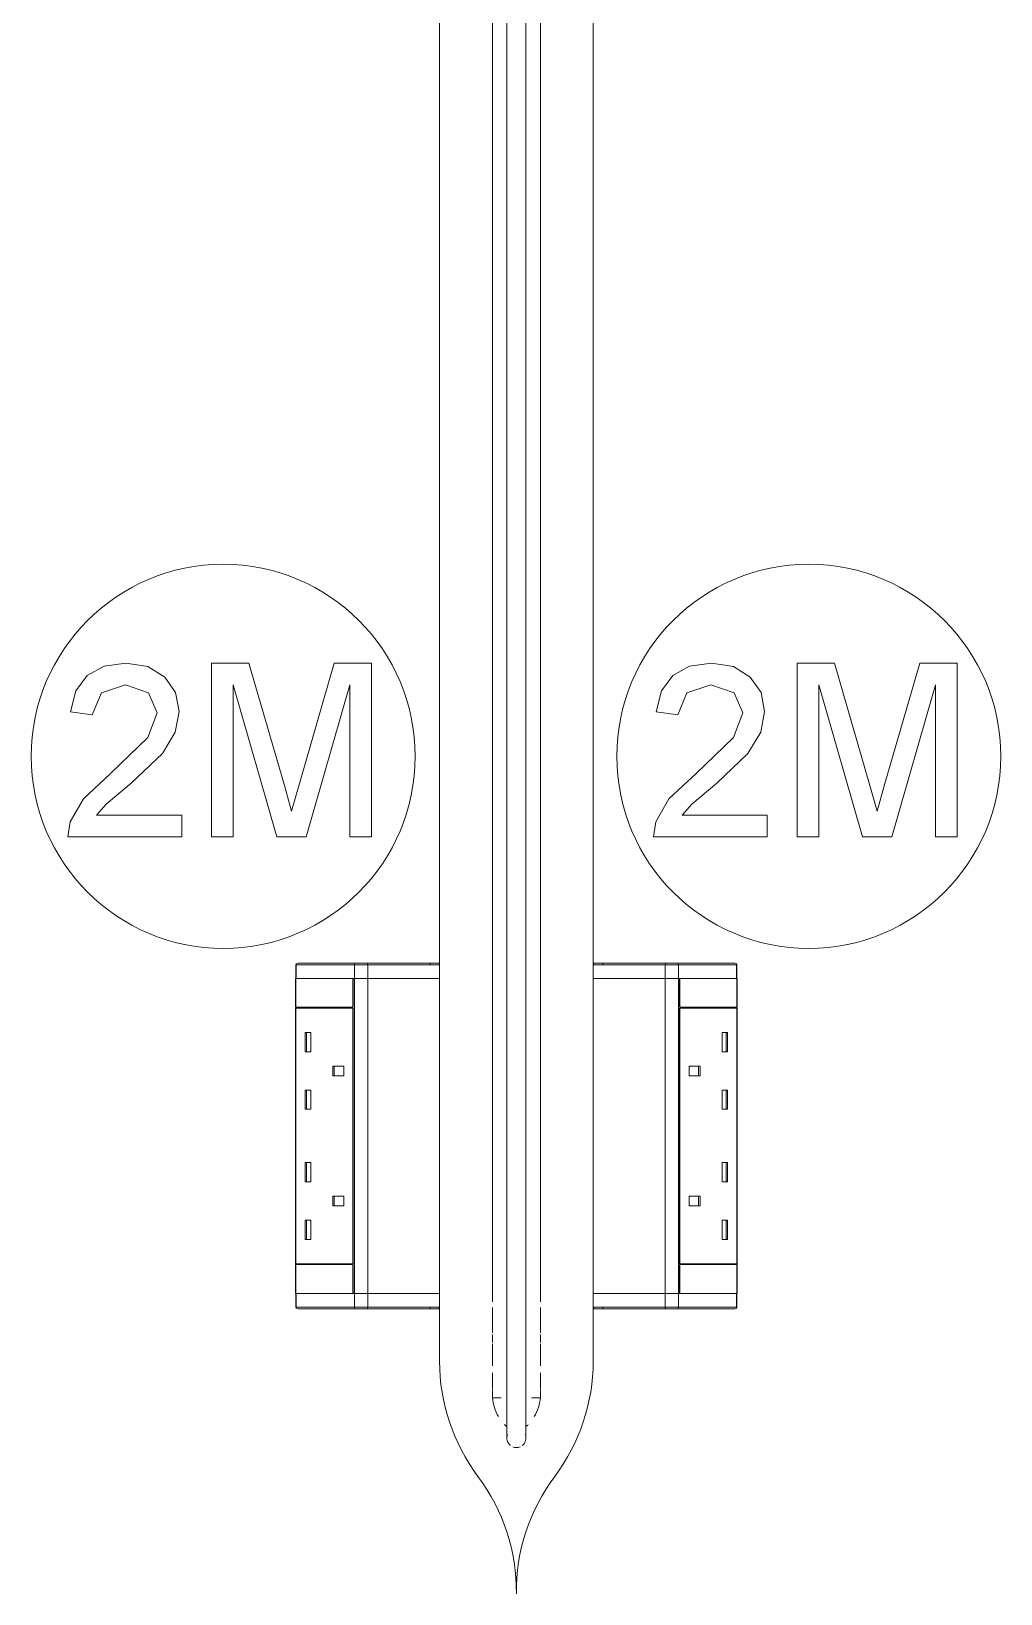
# Model space of a CAD drawing. Header units: millimetres. Extents: x 90978 to 295199, y -4084 to 97293.
# Drawn here: x 202194 to 202699, y 32287 to 33100 of the extents above; entities that cross this region are included whole.
import ezdxf

# ---------------------------------------------------------------- set-up
doc = ezdxf.new("R2010")
doc.units = ezdxf.units.MM
doc.header["$MEASUREMENT"] = 0
doc.layers.add('I-FURN', color=8, linetype='CONTINUOUS', lineweight=9)

msp = doc.modelspace()

# ---------------------------------------------------------------- linework, layer by layer
at = {"layer": 'I-FURN'}
for p, q in [((202406.96, 32614.03), (202406.96, 33517.73)), ((202406.96, 33517.73), (202406.96, 32614.03)), ((202486.96, 33517.73), (202486.96, 32614.03)), ((202486.96, 32614.03), (202486.96, 33517.73)), ((202434.44, 32438.64), (202434.44, 33476.82)), ((202441.96, 33476.82), (202441.96, 32438.64)), ((202451.96, 32438.64), (202451.96, 33476.82)), ((202459.49, 33476.82), (202459.49, 32438.64)), ((202243.56, 32771.18), (202232.2, 32769.56)), ((202255.01, 32769.37), (202243.56, 32771.18)), ((202307.64, 32771.18), (202288.19, 32771.18)), ((202288.19, 32771.18), (202288.19, 32680.77)), ((202326.14, 32707.46), (202307.64, 32771.18)), ((202352.09, 32771.18), (202333.91, 32708.56)), ((202371.54, 32771.18), (202352.09, 32771.18)), ((202371.54, 32680.77), (202371.54, 32771.18)), ((202548.56, 32771.18), (202537.2, 32769.56)), ((202560.01, 32769.37), (202548.56, 32771.18)), ((202612.64, 32771.18), (202593.19, 32771.18)), ((202593.19, 32771.18), (202593.19, 32680.77)), ((202631.14, 32707.46), (202612.64, 32771.18)), ((202657.09, 32771.18), (202638.91, 32708.56)), ((202676.54, 32771.18), (202657.09, 32771.18)), ((202676.54, 32680.77), (202676.54, 32771.18)), ((202223.4, 32764.67), (202217.47, 32756.69)), ((202232.2, 32769.56), (202223.4, 32764.67)), ((202263.79, 32763.94), (202255.01, 32769.37)), ((202269.38, 32755.83), (202263.79, 32763.94)), ((202528.4, 32764.67), (202522.47, 32756.69)), ((202537.2, 32769.56), (202528.4, 32764.67)), ((202568.79, 32763.94), (202560.01, 32769.37)), ((202574.38, 32755.83), (202568.79, 32763.94)), ((202217.47, 32756.69), (202214.73, 32745.76)), ((202226.04, 32744.34), (202230.79, 32755.75)), ((202230.79, 32755.75), (202243.32, 32759.88)), ((202243.32, 32759.88), (202255.34, 32755.66)), ((202255.34, 32755.66), (202259.94, 32745.29)), ((202271.24, 32745.98), (202269.38, 32755.83)), ((202299.49, 32680.77), (202299.49, 32759.88)), ((202299.49, 32759.88), (202322.21, 32680.77)), ((202337.53, 32680.77), (202360.24, 32759.88)), ((202360.24, 32759.88), (202360.24, 32680.77)), ((202522.47, 32756.69), (202519.73, 32745.76)), ((202531.04, 32744.34), (202535.79, 32755.75)), ((202535.79, 32755.75), (202548.32, 32759.88)), ((202548.32, 32759.88), (202560.34, 32755.66)), ((202560.34, 32755.66), (202564.94, 32745.29)), ((202576.24, 32745.98), (202574.38, 32755.83)), ((202604.49, 32680.77), (202604.49, 32759.88)), ((202604.49, 32759.88), (202627.21, 32680.77)), ((202642.53, 32680.77), (202665.24, 32759.88)), ((202665.24, 32759.88), (202665.24, 32680.77)), ((202214.73, 32745.76), (202226.04, 32744.34)), ((202269.23, 32735.26), (202271.24, 32745.98)), ((202519.73, 32745.76), (202531.04, 32744.34)), ((202574.23, 32735.26), (202576.24, 32745.98)), ((202259.94, 32745.29), (202255.06, 32732.49)), ((202564.94, 32745.29), (202560.06, 32732.49)), ((202255.06, 32732.49), (202235.55, 32713.66)), ((202262.55, 32724.18), (202269.23, 32735.26)), ((202560.06, 32732.49), (202540.55, 32713.66)), ((202567.55, 32724.18), (202574.23, 32735.26)), ((202246.36, 32708.7), (202262.55, 32724.18)), ((202551.36, 32708.7), (202567.55, 32724.18)), ((202235.43, 32713.56), (202221.4, 32700.56)), ((202540.55, 32713.66), (202526.4, 32700.56)), ((202233.36, 32697.82), (202246.36, 32708.7)), ((202329.87, 32694.15), (202326.14, 32707.46)), ((202333.91, 32708.56), (202329.87, 32694.15)), ((202538.36, 32697.82), (202551.36, 32708.7)), ((202634.87, 32694.15), (202631.14, 32707.46)), ((202638.91, 32708.56), (202634.87, 32694.15)), ((202221.4, 32700.56), (202214.54, 32688.56)), ((202228.26, 32692.07), (202233.36, 32697.82)), ((202526.4, 32700.56), (202519.54, 32688.56)), ((202533.26, 32692.07), (202538.36, 32697.82)), ((202214.54, 32688.56), (202213.32, 32680.77)), ((202272.65, 32692.07), (202228.26, 32692.07)), ((202272.65, 32680.77), (202272.65, 32692.07)), ((202519.54, 32688.56), (202518.32, 32680.77)), ((202577.65, 32692.07), (202533.26, 32692.07)), ((202577.65, 32680.77), (202577.65, 32692.07)), ((202213.32, 32680.77), (202272.65, 32680.77)), ((202288.19, 32680.77), (202299.49, 32680.77)), ((202322.21, 32680.77), (202337.53, 32680.77)), ((202360.24, 32680.77), (202371.54, 32680.77)), ((202518.32, 32680.77), (202577.65, 32680.77)), ((202593.19, 32680.77), (202604.49, 32680.77)), ((202627.21, 32680.77), (202642.53, 32680.77)), ((202665.24, 32680.77), (202676.54, 32680.77)), ((202332.13, 32614.03), (202332.13, 32607.03)), ((202332.13, 32614.03), (202332.31, 32614.03)), ((202332.13, 32614.03), (202332.13, 32607.03)), ((202332.13, 32607.03), (202332.13, 32614.03)), ((202332.31, 32614.03), (202362.59, 32614.03)), ((202332.31, 32614.03), (202332.31, 32607.03)), ((202332.46, 32614.78), (202332.49, 32614.8)), ((202363.41, 32615.03), (202333.13, 32615.03)), ((202363.41, 32615.03), (202333.13, 32615.03)), ((202362.59, 32614.03), (202369.51, 32614.03)), ((202362.59, 32614.03), (202362.59, 32607.03)), ((202363.41, 32615.03), (202401.97, 32615.03)), ((202368.94, 32615.03), (202363.41, 32615.03)), ((202405.97, 32615.03), (202368.94, 32615.03)), ((202369.51, 32614.03), (202406.96, 32614.03)), ((202369.51, 32614.03), (202369.51, 32607.03)), ((202401.97, 32615.03), (202401.97, 32614.03)), ((202401.97, 32615.03), (202405.97, 32615.03)), ((202406.96, 32614.03), (202406.96, 32607.03)), ((202406.97, 32607.03), (202406.97, 32614.03)), ((202486.96, 32614.03), (202486.96, 32607.03)), ((202486.96, 32614.03), (202524.42, 32614.03)), ((202486.96, 32614.03), (202486.96, 32607.03)), ((202487.96, 32615.03), (202487.96, 32615.03)), ((202524.99, 32615.03), (202487.96, 32615.03)), ((202487.96, 32615.03), (202491.96, 32615.03)), ((202491.96, 32614.03), (202491.96, 32615.03)), ((202491.96, 32615.03), (202530.52, 32615.03)), ((202524.42, 32614.03), (202531.34, 32614.03)), ((202524.42, 32614.03), (202524.42, 32607.03)), ((202530.52, 32615.03), (202524.99, 32615.03)), ((202560.8, 32615.03), (202530.52, 32615.03)), ((202560.8, 32615.03), (202530.52, 32615.03)), ((202531.34, 32614.03), (202561.62, 32614.03)), ((202531.34, 32614.03), (202531.34, 32607.03)), ((202561.43, 32614.81), (202561.46, 32614.78)), ((202561.62, 32614.03), (202561.8, 32614.03)), ((202561.62, 32614.03), (202561.62, 32607.03)), ((202561.8, 32607.03), (202561.8, 32614.03)), ((202561.8, 32607.03), (202561.8, 32614.03)), ((202561.8, 32607.03), (202561.8, 32614.03)), ((202331.93, 32591.97), (202331.93, 32606.97)), ((202331.93, 32606.97), (202361.75, 32606.97)), ((202332.13, 32607.03), (202332.31, 32607.03)), ((202332.13, 32606.93), (202332.13, 32443.03)), ((202332.31, 32607.03), (202362.59, 32607.03)), ((202361.75, 32606.97), (202361.75, 32591.97)), ((202361.95, 32591.97), (202361.95, 32606.93)), ((202361.95, 32606.93), (202362.59, 32606.93)), ((202362.59, 32607.03), (202369.51, 32607.03)), ((202369.51, 32606.93), (202362.59, 32606.93)), ((202362.59, 32606.93), (202362.59, 32443.03)), ((202369.51, 32607.03), (202406.96, 32607.03)), ((202406.96, 32606.93), (202369.51, 32606.93)), ((202369.51, 32606.93), (202369.51, 32443.03)), ((202406.96, 32606.93), (202406.96, 32443.03)), ((202406.97, 32443.03), (202406.97, 32606.93)), ((202486.96, 32607.03), (202524.42, 32607.03)), ((202486.96, 32606.91), (202486.96, 32443.01)), ((202486.96, 32443.01), (202486.96, 32606.91)), ((202524.42, 32606.91), (202486.96, 32606.91)), ((202524.42, 32607.03), (202531.34, 32607.03)), ((202524.42, 32443.01), (202524.42, 32606.91)), ((202531.34, 32606.91), (202524.42, 32606.91)), ((202532.18, 32606.97), (202529.72, 32606.97)), ((202531.34, 32607.03), (202561.62, 32607.03)), ((202531.34, 32443.01), (202531.34, 32606.91)), ((202531.34, 32606.91), (202531.98, 32606.91)), ((202531.98, 32606.91), (202531.98, 32591.97)), ((202532.18, 32591.97), (202532.18, 32606.97)), ((202532.18, 32606.97), (202562, 32606.97)), ((202561.62, 32607.03), (202561.8, 32607.03)), ((202561.8, 32443.01), (202561.8, 32606.91)), ((202562, 32606.97), (202562, 32591.97)), ((202361.75, 32591.97), (202331.93, 32591.97)), ((202331.93, 32591.47), (202361.75, 32591.47)), ((202331.93, 32458.47), (202331.93, 32591.47)), ((202332.31, 32591.47), (202332.31, 32591.97)), ((202361.75, 32591.47), (202361.75, 32458.47)), ((202361.95, 32458.47), (202361.95, 32591.47)), ((202531.98, 32591.47), (202531.98, 32458.47)), ((202562, 32591.97), (202532.18, 32591.97)), ((202532.18, 32458.47), (202532.18, 32591.47)), ((202562, 32591.47), (202532.18, 32591.47)), ((202561.62, 32591.97), (202561.62, 32591.47)), ((202562, 32591.47), (202562, 32458.47)), ((202336.95, 32578.86), (202336.95, 32568.86)), ((202336.95, 32578.86), (202339.82, 32578.86)), ((202337.69, 32578.86), (202337.69, 32568.86)), ((202339.82, 32578.86), (202339.82, 32568.86)), ((202556.98, 32578.86), (202554.11, 32578.86)), ((202554.11, 32568.86), (202554.11, 32578.86)), ((202556.24, 32568.86), (202556.24, 32578.86)), ((202556.98, 32568.86), (202556.98, 32578.86)), ((202336.95, 32568.86), (202339.82, 32568.86)), ((202556.98, 32568.86), (202554.11, 32568.86)), ((202351.29, 32561.36), (202351.29, 32556.36)), ((202357.03, 32561.36), (202351.29, 32561.36)), ((202352.03, 32561.36), (202352.03, 32556.36)), ((202357.03, 32556.36), (202357.03, 32561.36)), ((202542.64, 32561.36), (202536.9, 32561.36)), ((202536.9, 32556.36), (202536.9, 32561.36)), ((202541.9, 32556.36), (202541.9, 32561.36)), ((202542.64, 32556.36), (202542.64, 32561.36)), ((202351.29, 32556.36), (202357.03, 32556.36)), ((202542.64, 32556.36), (202536.9, 32556.36)), ((202336.95, 32548.86), (202336.95, 32538.86)), ((202336.95, 32548.86), (202339.82, 32548.86)), ((202337.69, 32548.86), (202337.69, 32538.86)), ((202339.82, 32548.86), (202339.82, 32538.86)), ((202556.98, 32548.86), (202554.11, 32548.86)), ((202554.11, 32538.86), (202554.11, 32548.86)), ((202556.24, 32538.86), (202556.24, 32548.86)), ((202556.98, 32538.86), (202556.98, 32548.86)), ((202336.95, 32538.86), (202339.82, 32538.86)), ((202556.98, 32538.86), (202554.11, 32538.86)), ((202336.95, 32511.08), (202336.95, 32501.08)), ((202336.95, 32511.08), (202339.82, 32511.08)), ((202337.69, 32511.08), (202337.69, 32501.08)), ((202339.82, 32511.08), (202339.82, 32501.08)), ((202556.98, 32511.08), (202554.11, 32511.08)), ((202554.11, 32501.08), (202554.11, 32511.08)), ((202556.24, 32501.08), (202556.24, 32511.08)), ((202556.98, 32501.08), (202556.98, 32511.08)), ((202336.95, 32501.08), (202339.82, 32501.08)), ((202351.29, 32493.58), (202351.29, 32488.58)), ((202351.29, 32493.58), (202357.03, 32493.58)), ((202352.03, 32493.58), (202352.03, 32488.58)), ((202357.03, 32493.58), (202357.03, 32488.58)), ((202536.9, 32493.58), (202536.9, 32488.58)), ((202542.64, 32493.58), (202536.9, 32493.58)), ((202541.9, 32488.58), (202541.9, 32493.58)), ((202542.64, 32488.58), (202542.64, 32493.58)), ((202556.98, 32501.08), (202554.11, 32501.08)), ((202351.29, 32488.58), (202357.03, 32488.58)), ((202536.9, 32488.58), (202542.64, 32488.58)), ((202336.95, 32481.08), (202336.95, 32471.08)), ((202336.95, 32481.08), (202339.82, 32481.08)), ((202337.69, 32481.08), (202337.69, 32471.08)), ((202339.82, 32481.08), (202339.82, 32471.08)), ((202556.98, 32481.08), (202554.11, 32481.08)), ((202554.11, 32471.08), (202554.11, 32481.08)), ((202556.24, 32471.08), (202556.24, 32481.08)), ((202556.98, 32471.08), (202556.98, 32481.08)), ((202336.95, 32471.08), (202339.82, 32471.08)), ((202556.98, 32471.08), (202554.11, 32471.08)), ((202331.93, 32458.47), (202361.75, 32458.47)), ((202331.93, 32457.97), (202361.75, 32457.97)), ((202331.93, 32442.97), (202331.93, 32457.97)), ((202332.31, 32457.97), (202332.31, 32458.47)), ((202361.75, 32457.97), (202361.75, 32442.97)), ((202361.95, 32443.03), (202361.95, 32457.97)), ((202531.98, 32457.97), (202531.98, 32443.01)), ((202562, 32458.47), (202532.18, 32458.47)), ((202532.18, 32442.97), (202532.18, 32457.97)), ((202532.18, 32457.97), (202562, 32457.97)), ((202561.62, 32458.47), (202561.62, 32457.97)), ((202562, 32457.97), (202562, 32442.97)), ((202361.75, 32442.97), (202331.93, 32442.97)), ((202332.13, 32442.91), (202332.13, 32435.91)), ((202332.31, 32442.91), (202332.13, 32442.91)), ((202332.13, 32442.91), (202332.13, 32435.91)), ((202332.13, 32442.91), (202332.13, 32435.91)), ((202332.31, 32435.91), (202332.31, 32442.91)), ((202362.59, 32442.91), (202332.31, 32442.91)), ((202361.75, 32442.97), (202364.21, 32442.97)), ((202362.59, 32443.03), (202361.95, 32443.03)), ((202362.59, 32443.03), (202369.51, 32443.03)), ((202362.59, 32435.91), (202362.59, 32442.91)), ((202369.51, 32442.91), (202362.59, 32442.91)), ((202369.51, 32443.03), (202406.96, 32443.03)), ((202369.51, 32435.91), (202369.51, 32442.91)), ((202406.96, 32442.91), (202369.51, 32442.91)), ((202406.96, 32435.91), (202406.96, 32442.91)), ((202406.97, 32435.91), (202406.97, 32442.91)), ((202441.96, 32438.64), (202441.96, 32435.81)), ((202451.96, 32437.88), (202451.96, 32438.64)), ((202451.96, 32435.04), (202451.96, 32437.88)), ((202486.96, 32443.01), (202524.42, 32443.01)), ((202486.96, 32442.91), (202486.96, 32435.91)), ((202486.96, 32435.91), (202486.96, 32442.91)), ((202524.42, 32442.91), (202486.96, 32442.91)), ((202524.42, 32443.01), (202531.34, 32443.01)), ((202524.42, 32435.91), (202524.42, 32442.91)), ((202531.34, 32442.91), (202524.42, 32442.91)), ((202531.98, 32443.01), (202531.34, 32443.01)), ((202531.34, 32435.91), (202531.34, 32442.91)), ((202561.62, 32442.91), (202531.34, 32442.91)), ((202562, 32442.97), (202532.18, 32442.97)), ((202561.62, 32435.91), (202561.62, 32442.91)), ((202561.8, 32442.91), (202561.62, 32442.91)), ((202561.8, 32435.91), (202561.8, 32442.91)), ((202561.8, 32435.91), (202561.8, 32442.91)), ((202561.8, 32442.91), (202561.8, 32435.91)), ((202332.31, 32435.91), (202332.13, 32435.91)), ((202362.59, 32435.91), (202332.31, 32435.91)), ((202332.5, 32435.13), (202332.47, 32435.16)), ((202333.13, 32434.91), (202363.41, 32434.91)), ((202333.13, 32434.91), (202363.41, 32434.91)), ((202369.51, 32435.91), (202362.59, 32435.91)), ((202401.97, 32434.91), (202363.41, 32434.91)), ((202363.41, 32434.91), (202368.94, 32434.91)), ((202368.94, 32434.91), (202405.97, 32434.91)), ((202406.96, 32435.91), (202369.51, 32435.91)), ((202401.97, 32435.91), (202401.97, 32434.91)), ((202405.97, 32434.91), (202401.97, 32434.91)), ((202405.97, 32434.91), (202405.97, 32434.91)), ((202406.96, 32407.73), (202406.96, 32435.91)), ((202406.96, 32435.91), (202406.96, 32407.73)), ((202434.46, 32422.45), (202434.46, 32435.69)), ((202441.96, 32435.81), (202441.96, 32432.98)), ((202441.96, 32432.98), (202441.96, 32430.15)), ((202441.96, 32430.15), (202441.96, 32427.35)), ((202451.96, 32432.21), (202451.96, 32435.04)), ((202451.96, 32429.4), (202451.96, 32432.21)), ((202451.96, 32426.59), (202451.96, 32429.4)), ((202459.46, 32435.69), (202459.46, 32422.45)), ((202486.96, 32435.91), (202486.96, 32407.73)), ((202486.96, 32407.73), (202486.96, 32435.91)), ((202524.42, 32435.91), (202486.96, 32435.91)), ((202491.96, 32434.91), (202487.96, 32434.91)), ((202487.96, 32434.91), (202524.99, 32434.91)), ((202491.96, 32434.91), (202491.96, 32435.91)), ((202530.52, 32434.91), (202491.96, 32434.91)), ((202531.34, 32435.91), (202524.42, 32435.91)), ((202524.99, 32434.91), (202530.52, 32434.91)), ((202530.52, 32434.91), (202560.8, 32434.91)), ((202530.52, 32434.91), (202560.8, 32434.91)), ((202561.62, 32435.91), (202531.34, 32435.91)), ((202561.47, 32435.16), (202561.44, 32435.14)), ((202561.8, 32435.91), (202561.62, 32435.91)), ((202434.44, 32417.49), (202434.44, 32421.57)), ((202441.96, 32427.35), (202441.96, 32424.56)), ((202441.96, 32424.56), (202441.96, 32421.79)), ((202441.96, 32421.79), (202441.96, 32419.05)), ((202451.96, 32423.81), (202451.96, 32426.59)), ((202451.96, 32421.05), (202451.96, 32423.81)), ((202451.96, 32418.31), (202451.96, 32421.05)), ((202459.49, 32421.57), (202459.49, 32417.49)), ((202434.46, 32405.22), (202434.46, 32416.73)), ((202441.96, 32419.05), (202441.96, 32416.34)), ((202441.96, 32416.34), (202441.96, 32413.66)), ((202441.96, 32413.66), (202441.96, 32411.03)), ((202451.96, 32415.61), (202451.96, 32418.31)), ((202451.96, 32412.95), (202451.96, 32415.61)), ((202451.96, 32410.33), (202451.96, 32412.95)), ((202459.46, 32416.73), (202459.46, 32405.22)), ((202441.96, 32411.03), (202441.96, 32408.44)), ((202441.96, 32408.44), (202441.96, 32405.9)), ((202441.96, 32405.9), (202441.96, 32403.41)), ((202451.96, 32407.75), (202451.96, 32410.33)), ((202451.96, 32405.22), (202451.96, 32407.75)), ((202451.96, 32402.75), (202451.96, 32405.22)), ((202434.46, 32393.65), (202434.46, 32401.67)), ((202441.96, 32403.41), (202441.96, 32400.98)), ((202441.96, 32400.98), (202441.96, 32398.6)), ((202441.96, 32398.6), (202441.96, 32396.3)), ((202441.96, 32396.3), (202441.96, 32394.06)), ((202451.96, 32400.33), (202451.96, 32402.75)), ((202451.96, 32397.98), (202451.96, 32400.33)), ((202451.96, 32395.68), (202451.96, 32397.98)), ((202451.96, 32393.46), (202451.96, 32395.68)), ((202459.46, 32401.67), (202459.46, 32393.65)), ((202434.44, 32392.45), (202434.44, 32393.34)), ((202434.46, 32388.64), (202434.46, 32392.06)), ((202434.46, 32388.64), (202439.01, 32388.64)), ((202441.96, 32394.06), (202441.96, 32391.89)), ((202441.96, 32391.89), (202441.96, 32389.79)), ((202441.96, 32389.79), (202441.96, 32387.78)), ((202441.96, 32387.78), (202441.96, 32385.84)), ((202451.96, 32391.31), (202451.96, 32393.46)), ((202451.96, 32389.24), (202451.96, 32391.31)), ((202451.96, 32387.25), (202451.96, 32389.24)), ((202454.92, 32388.64), (202459.46, 32388.64)), ((202459.46, 32392.06), (202459.46, 32388.64)), ((202459.49, 32393.34), (202459.49, 32392.45)), ((202441.96, 32385.84), (202441.96, 32383.99)), ((202441.96, 32383.99), (202441.96, 32382.23)), ((202441.96, 32382.23), (202441.96, 32380.55)), ((202441.96, 32380.55), (202441.96, 32378.97)), ((202451.96, 32385.33), (202451.96, 32387.25)), ((202451.96, 32383.51), (202451.96, 32385.33)), ((202451.96, 32381.77), (202451.96, 32383.51)), ((202451.96, 32380.12), (202451.96, 32381.77)), ((202451.96, 32378.56), (202451.96, 32380.12)), ((202441.96, 32378.97), (202441.96, 32377.49)), ((202441.96, 32377.49), (202441.96, 32376.1)), ((202441.96, 32376.1), (202441.96, 32374.82)), ((202441.96, 32374.82), (202441.96, 32373.63)), ((202441.96, 32373.63), (202441.96, 32372.55)), ((202441.96, 32372.55), (202441.96, 32371.58)), ((202441.96, 32371.58), (202441.96, 32370.71)), ((202451.96, 32377.11), (202451.96, 32378.56)), ((202451.96, 32375.75), (202451.96, 32377.11)), ((202451.96, 32374.49), (202451.96, 32375.75)), ((202451.96, 32373.33), (202451.96, 32374.49)), ((202451.96, 32372.28), (202451.96, 32373.33)), ((202451.96, 32371.33), (202451.96, 32372.28)), ((202451.96, 32370.49), (202451.96, 32371.33)), ((202441.96, 32370.71), (202441.96, 32369.95)), ((202441.96, 32369.95), (202441.96, 32369.3)), ((202441.96, 32369.3), (202441.96, 32368.76)), ((202441.96, 32368.76), (202441.96, 32368.34)), ((202441.96, 32368.34), (202441.96, 32368.03)), ((202441.96, 32368.03), (202441.96, 32367.82)), ((202441.96, 32367.82), (202441.96, 32367.74)), ((202441.96, 32367.74), (202441.96, 32367.73)), ((202451.96, 32369.77), (202451.96, 32370.49)), ((202451.96, 32369.15), (202451.96, 32369.77)), ((202451.96, 32368.64), (202451.96, 32369.15)), ((202451.96, 32368.24), (202451.96, 32368.64)), ((202451.96, 32367.96), (202451.96, 32368.24)), ((202451.96, 32367.79), (202451.96, 32367.96)), ((202451.96, 32367.73), (202451.96, 32367.79))]:
    msp.add_line(p, q, dxfattribs=at)
at = {"layer": 'I-FURN', "flags": 128}
for points in [[(202332.13, 32614.03), (202332.13, 32614.07), (202332.13, 32614.11), (202332.14, 32614.15), (202332.14, 32614.19), (202332.15, 32614.23), (202332.16, 32614.27), (202332.17, 32614.31), (202332.18, 32614.35), (202332.19, 32614.38), (202332.21, 32614.42), (202332.22, 32614.46), (202332.24, 32614.49), (202332.26, 32614.53)], [(202368.94, 32615.03), (202368.81, 32615.03), (202368.67, 32615.03), (202368.53, 32615.03), (202368.39, 32615.03), (202368.24, 32615.03), (202368.09, 32615.03), (202367.94, 32615.03), (202367.79, 32615.03), (202367.63, 32615.03), (202367.48, 32615.03), (202367.32, 32615.03), (202367.16, 32615.03), (202367, 32615.03), (202366.84, 32615.03), (202366.68, 32615.03), (202366.52, 32615.03), (202366.36, 32615.03), (202366.21, 32615.03), (202366.05, 32615.03), (202365.89, 32615.03), (202365.73, 32615.03), (202365.58, 32615.03), (202365.43, 32615.03), (202365.27, 32615.03), (202365.13, 32615.03), (202364.98, 32615.03), (202364.84, 32615.03), (202364.7, 32615.03), (202364.56, 32615.03), (202364.43, 32615.03), (202364.3, 32615.03), (202364.17, 32615.03), (202364.05, 32615.03), (202363.93, 32615.03), (202363.81, 32615.03), (202363.71, 32615.03), (202363.6, 32615.03), (202363.5, 32615.03), (202363.41, 32615.03)], [(202405.97, 32615.03), (202405.69, 32615.03), (202405.27, 32615.03), (202404.73, 32615.03), (202404.04, 32615.03), (202403.23, 32615.03), (202402.28, 32615.03), (202401.2, 32615.03), (202399.99, 32615.03), (202398.65, 32615.03), (202397.19, 32615.03), (202395.61, 32615.03), (202393.91, 32615.03), (202392.09, 32615.03), (202390.16, 32615.03), (202388.11, 32615.03), (202385.96, 32615.03), (202383.7, 32615.03), (202381.35, 32615.03), (202378.89, 32615.03), (202376.35, 32615.03), (202373.71, 32615.03), (202370.99, 32615.03), (202368.94, 32615.03)], [(202401.97, 32615.03), (202402.13, 32615.03), (202402.29, 32615.03), (202402.45, 32615.03), (202402.61, 32615.03), (202402.77, 32615.03), (202402.93, 32615.03), (202403.08, 32615.03), (202403.23, 32615.03), (202403.38, 32615.03), (202403.53, 32615.03), (202403.68, 32615.03), (202403.82, 32615.03), (202403.96, 32615.03), (202404.1, 32615.03), (202404.23, 32615.03), (202404.36, 32615.03), (202404.49, 32615.03), (202404.61, 32615.03), (202404.73, 32615.03), (202404.84, 32615.03), (202404.95, 32615.03), (202405.06, 32615.03), (202405.16, 32615.03), (202405.25, 32615.03), (202405.34, 32615.03), (202405.42, 32615.03), (202405.5, 32615.03), (202405.57, 32615.03), (202405.64, 32615.03), (202405.7, 32615.03), (202405.76, 32615.03), (202405.81, 32615.03), (202405.85, 32615.03), (202405.89, 32615.03), (202405.92, 32615.03), (202405.94, 32615.03), (202405.96, 32615.03), (202405.97, 32615.03), (202405.97, 32615.03)], [(202405.97, 32615.03), (202406.01, 32615.03), (202406.05, 32615.03), (202406.09, 32615.02), (202406.13, 32615.02), (202406.17, 32615.01), (202406.21, 32615), (202406.25, 32614.99), (202406.29, 32614.98), (202406.33, 32614.97), (202406.36, 32614.95), (202406.4, 32614.94), (202406.44, 32614.92), (202406.47, 32614.9), (202406.51, 32614.88), (202406.54, 32614.86), (202406.57, 32614.83), (202406.6, 32614.81), (202406.63, 32614.78), (202406.66, 32614.76), (202406.69, 32614.73), (202406.72, 32614.7), (202406.75, 32614.67), (202406.77, 32614.64), (202406.79, 32614.6), (202406.82, 32614.57), (202406.84, 32614.54), (202406.86, 32614.5), (202406.87, 32614.47), (202406.89, 32614.43), (202406.91, 32614.39), (202406.92, 32614.36), (202406.93, 32614.32), (202406.94, 32614.28), (202406.95, 32614.24), (202406.96, 32614.2), (202406.97, 32614.16), (202406.97, 32614.12), (202406.97, 32614.08), (202406.97, 32614.04), (202406.97, 32614.03)], [(202405.97, 32615.03), (202405.97, 32615.03), (202405.97, 32615.03)], [(202486.96, 32614.03), (202486.96, 32614.07), (202486.96, 32614.11), (202486.96, 32614.15), (202486.97, 32614.19), (202486.98, 32614.23), (202486.98, 32614.27), (202486.99, 32614.31), (202487.01, 32614.35), (202487.02, 32614.38), (202487.03, 32614.42), (202487.05, 32614.46), (202487.07, 32614.49), (202487.09, 32614.53), (202487.11, 32614.56), (202487.13, 32614.6), (202487.15, 32614.63), (202487.18, 32614.66), (202487.2, 32614.69), (202487.23, 32614.72), (202487.26, 32614.75), (202487.29, 32614.78), (202487.32, 32614.8), (202487.35, 32614.83), (202487.38, 32614.85), (202487.42, 32614.87), (202487.45, 32614.89), (202487.48, 32614.91), (202487.52, 32614.93), (202487.56, 32614.95), (202487.59, 32614.96), (202487.63, 32614.98), (202487.67, 32614.99), (202487.71, 32615), (202487.75, 32615.01), (202487.79, 32615.02), (202487.83, 32615.02), (202487.86, 32615.03), (202487.9, 32615.03), (202487.94, 32615.03), (202487.96, 32615.03)], [(202524.99, 32615.03), (202522.21, 32615.03), (202519.51, 32615.03), (202516.89, 32615.03), (202514.37, 32615.03), (202511.94, 32615.03), (202509.61, 32615.03), (202507.38, 32615.03), (202505.26, 32615.03), (202503.24, 32615.03), (202501.34, 32615.03), (202499.55, 32615.03), (202497.88, 32615.03), (202496.33, 32615.03), (202494.91, 32615.03), (202493.61, 32615.03), (202492.43, 32615.03), (202491.39, 32615.03), (202490.47, 32615.03), (202489.69, 32615.03), (202489.04, 32615.03), (202488.53, 32615.03), (202488.15, 32615.03), (202487.96, 32615.03)], [(202487.96, 32615.03), (202487.96, 32615.03), (202487.97, 32615.03), (202487.98, 32615.03), (202488.01, 32615.03), (202488.04, 32615.03), (202488.07, 32615.03), (202488.11, 32615.03), (202488.16, 32615.03), (202488.21, 32615.03), (202488.27, 32615.03), (202488.34, 32615.03), (202488.41, 32615.03), (202488.48, 32615.03), (202488.57, 32615.03), (202488.65, 32615.03), (202488.75, 32615.03), (202488.85, 32615.03), (202488.95, 32615.03), (202489.06, 32615.03), (202489.17, 32615.03), (202489.29, 32615.03), (202489.41, 32615.03), (202489.53, 32615.03), (202489.66, 32615.03), (202489.79, 32615.03), (202489.93, 32615.03), (202490.07, 32615.03), (202490.21, 32615.03), (202490.36, 32615.03), (202490.51, 32615.03), (202490.66, 32615.03), (202490.81, 32615.03), (202490.96, 32615.03), (202491.12, 32615.03), (202491.28, 32615.03), (202491.43, 32615.03), (202491.59, 32615.03), (202491.75, 32615.03), (202491.91, 32615.03), (202491.96, 32615.03)], [(202530.52, 32615.03), (202530.43, 32615.03), (202530.33, 32615.03), (202530.22, 32615.03), (202530.12, 32615.03), (202530, 32615.03), (202529.88, 32615.03), (202529.76, 32615.03), (202529.63, 32615.03), (202529.5, 32615.03), (202529.37, 32615.03), (202529.23, 32615.03), (202529.09, 32615.03), (202528.95, 32615.03), (202528.8, 32615.03), (202528.65, 32615.03), (202528.5, 32615.03), (202528.35, 32615.03), (202528.2, 32615.03), (202528.04, 32615.03), (202527.88, 32615.03), (202527.72, 32615.03), (202527.57, 32615.03), (202527.41, 32615.03), (202527.25, 32615.03), (202527.09, 32615.03), (202526.93, 32615.03), (202526.77, 32615.03), (202526.61, 32615.03), (202526.45, 32615.03), (202526.29, 32615.03), (202526.14, 32615.03), (202525.99, 32615.03), (202525.84, 32615.03), (202525.69, 32615.03), (202525.54, 32615.03), (202525.4, 32615.03), (202525.26, 32615.03), (202525.12, 32615.03), (202524.99, 32615.03)], [(202561.66, 32614.54), (202561.68, 32614.5), (202561.7, 32614.47), (202561.72, 32614.43), (202561.73, 32614.39), (202561.75, 32614.36), (202561.76, 32614.32), (202561.77, 32614.28), (202561.78, 32614.24), (202561.79, 32614.2), (202561.79, 32614.16), (202561.8, 32614.12), (202561.8, 32614.08), (202561.8, 32614.04), (202561.8, 32614.03)], [(202332.27, 32435.4), (202332.25, 32435.44), (202332.23, 32435.47), (202332.21, 32435.51), (202332.2, 32435.55), (202332.18, 32435.58), (202332.17, 32435.62), (202332.16, 32435.66), (202332.15, 32435.7), (202332.14, 32435.74), (202332.14, 32435.78), (202332.13, 32435.82), (202332.13, 32435.86), (202332.13, 32435.9), (202332.13, 32435.91)], [(202363.41, 32434.91), (202363.5, 32434.91), (202363.6, 32434.91), (202363.71, 32434.91), (202363.81, 32434.91), (202363.93, 32434.91), (202364.05, 32434.91), (202364.17, 32434.91), (202364.3, 32434.91), (202364.43, 32434.91), (202364.56, 32434.91), (202364.7, 32434.91), (202364.84, 32434.91), (202364.98, 32434.91), (202365.13, 32434.91), (202365.28, 32434.91), (202365.43, 32434.91), (202365.58, 32434.91), (202365.73, 32434.91), (202365.89, 32434.91), (202366.05, 32434.91), (202366.21, 32434.91), (202366.36, 32434.91), (202366.52, 32434.91), (202366.68, 32434.91), (202366.84, 32434.91), (202367, 32434.91), (202367.16, 32434.91), (202367.32, 32434.91), (202367.48, 32434.91), (202367.63, 32434.91), (202367.79, 32434.91), (202367.94, 32434.91), (202368.09, 32434.91), (202368.24, 32434.91), (202368.39, 32434.91), (202368.53, 32434.91), (202368.67, 32434.91), (202368.81, 32434.91), (202368.94, 32434.91)], [(202368.94, 32434.91), (202371.72, 32434.91), (202374.42, 32434.91), (202377.04, 32434.91), (202379.56, 32434.91), (202381.99, 32434.91), (202384.32, 32434.91), (202386.55, 32434.91), (202388.67, 32434.91), (202390.69, 32434.91), (202392.59, 32434.91), (202394.38, 32434.91), (202396.05, 32434.91), (202397.6, 32434.91), (202399.02, 32434.91), (202400.32, 32434.91), (202401.5, 32434.91), (202402.54, 32434.91), (202403.46, 32434.91), (202404.24, 32434.91), (202404.89, 32434.91), (202405.4, 32434.91), (202405.78, 32434.91), (202405.97, 32434.91)], [(202405.97, 32434.91), (202405.97, 32434.91), (202405.96, 32434.91), (202405.95, 32434.91), (202405.92, 32434.91), (202405.89, 32434.91), (202405.86, 32434.91), (202405.82, 32434.91), (202405.77, 32434.91), (202405.72, 32434.91), (202405.66, 32434.91), (202405.59, 32434.91), (202405.52, 32434.91), (202405.45, 32434.91), (202405.36, 32434.91), (202405.28, 32434.91), (202405.18, 32434.91), (202405.08, 32434.91), (202404.98, 32434.91), (202404.87, 32434.91), (202404.76, 32434.91), (202404.64, 32434.91), (202404.52, 32434.91), (202404.4, 32434.91), (202404.27, 32434.91), (202404.14, 32434.91), (202404, 32434.91), (202403.86, 32434.91), (202403.72, 32434.91), (202403.57, 32434.91), (202403.42, 32434.91), (202403.27, 32434.91), (202403.12, 32434.91), (202402.97, 32434.91), (202402.81, 32434.91), (202402.65, 32434.91), (202402.5, 32434.91), (202402.34, 32434.91), (202402.18, 32434.91), (202402.02, 32434.91), (202401.97, 32434.91)], [(202406.97, 32435.91), (202406.97, 32435.87), (202406.97, 32435.83), (202406.97, 32435.79), (202406.96, 32435.75), (202406.95, 32435.71), (202406.95, 32435.67), (202406.94, 32435.63), (202406.92, 32435.59), (202406.91, 32435.56), (202406.9, 32435.52), (202406.88, 32435.48), (202406.86, 32435.45), (202406.84, 32435.41), (202406.82, 32435.38), (202406.8, 32435.34), (202406.78, 32435.31), (202406.75, 32435.28), (202406.73, 32435.25), (202406.7, 32435.22), (202406.67, 32435.19), (202406.64, 32435.16), (202406.61, 32435.14), (202406.58, 32435.11), (202406.55, 32435.09), (202406.51, 32435.07), (202406.48, 32435.05), (202406.45, 32435.03), (202406.41, 32435.01), (202406.37, 32434.99), (202406.34, 32434.98), (202406.3, 32434.96), (202406.26, 32434.95), (202406.22, 32434.94), (202406.18, 32434.93), (202406.14, 32434.92), (202406.1, 32434.92), (202406.07, 32434.91), (202406.03, 32434.91), (202405.99, 32434.91), (202405.97, 32434.91)], [(202487.96, 32434.91), (202487.92, 32434.91), (202487.88, 32434.91), (202487.84, 32434.92), (202487.8, 32434.92), (202487.76, 32434.93), (202487.72, 32434.94), (202487.68, 32434.95), (202487.64, 32434.96), (202487.6, 32434.97), (202487.57, 32434.99), (202487.53, 32435), (202487.49, 32435.02), (202487.46, 32435.04), (202487.42, 32435.06), (202487.39, 32435.08), (202487.36, 32435.11), (202487.33, 32435.13), (202487.3, 32435.16), (202487.27, 32435.18), (202487.24, 32435.21), (202487.21, 32435.24), (202487.18, 32435.27), (202487.16, 32435.3), (202487.14, 32435.34), (202487.11, 32435.37), (202487.09, 32435.4), (202487.07, 32435.44), (202487.06, 32435.47), (202487.04, 32435.51), (202487.02, 32435.55), (202487.01, 32435.58), (202487, 32435.62), (202486.99, 32435.66), (202486.98, 32435.7), (202486.97, 32435.74), (202486.96, 32435.78), (202486.96, 32435.82), (202486.96, 32435.86), (202486.96, 32435.9), (202486.96, 32435.91)], [(202491.96, 32434.91), (202491.8, 32434.91), (202491.64, 32434.91), (202491.48, 32434.91), (202491.32, 32434.91), (202491.16, 32434.91), (202491, 32434.91), (202490.85, 32434.91), (202490.7, 32434.91), (202490.55, 32434.91), (202490.4, 32434.91), (202490.25, 32434.91), (202490.11, 32434.91), (202489.97, 32434.91), (202489.83, 32434.91), (202489.7, 32434.91), (202489.57, 32434.91), (202489.44, 32434.91), (202489.32, 32434.91), (202489.2, 32434.91), (202489.09, 32434.91), (202488.98, 32434.91), (202488.87, 32434.91), (202488.77, 32434.91), (202488.68, 32434.91), (202488.59, 32434.91), (202488.51, 32434.91), (202488.43, 32434.91), (202488.36, 32434.91), (202488.29, 32434.91), (202488.23, 32434.91), (202488.17, 32434.91), (202488.12, 32434.91), (202488.08, 32434.91), (202488.04, 32434.91), (202488.01, 32434.91), (202487.99, 32434.91), (202487.97, 32434.91), (202487.96, 32434.91), (202487.96, 32434.91)], [(202487.96, 32434.91), (202487.96, 32434.91), (202487.96, 32434.91)], [(202487.96, 32434.91), (202488.24, 32434.91), (202488.65, 32434.91), (202489.2, 32434.91), (202489.89, 32434.91), (202490.7, 32434.91), (202491.65, 32434.91), (202492.73, 32434.91), (202493.94, 32434.91), (202495.28, 32434.91), (202496.74, 32434.91), (202498.32, 32434.91), (202500.02, 32434.91), (202501.84, 32434.91), (202503.77, 32434.91), (202505.82, 32434.91), (202507.97, 32434.91), (202510.23, 32434.91), (202512.58, 32434.91), (202515.04, 32434.91), (202517.58, 32434.91), (202520.22, 32434.91), (202522.94, 32434.91), (202524.99, 32434.91)], [(202524.99, 32434.91), (202525.12, 32434.91), (202525.26, 32434.91), (202525.4, 32434.91), (202525.54, 32434.91), (202525.69, 32434.91), (202525.84, 32434.91), (202525.99, 32434.91), (202526.14, 32434.91), (202526.3, 32434.91), (202526.45, 32434.91), (202526.61, 32434.91), (202526.77, 32434.91), (202526.93, 32434.91), (202527.09, 32434.91), (202527.25, 32434.91), (202527.41, 32434.91), (202527.57, 32434.91), (202527.72, 32434.91), (202527.88, 32434.91), (202528.04, 32434.91), (202528.2, 32434.91), (202528.35, 32434.91), (202528.5, 32434.91), (202528.66, 32434.91), (202528.8, 32434.91), (202528.95, 32434.91), (202529.09, 32434.91), (202529.23, 32434.91), (202529.37, 32434.91), (202529.5, 32434.91), (202529.63, 32434.91), (202529.76, 32434.91), (202529.88, 32434.91), (202530, 32434.91), (202530.12, 32434.91), (202530.22, 32434.91), (202530.33, 32434.91), (202530.43, 32434.91), (202530.52, 32434.91)], [(202561.8, 32435.91), (202561.8, 32435.87), (202561.8, 32435.83), (202561.79, 32435.79), (202561.79, 32435.75), (202561.78, 32435.71), (202561.77, 32435.67), (202561.76, 32435.63), (202561.75, 32435.59), (202561.74, 32435.56), (202561.72, 32435.52), (202561.71, 32435.48), (202561.69, 32435.45), (202561.67, 32435.41)]]:
    msp.add_lwpolyline(points, dxfattribs=at)
at = {"layer": 'I-FURN'}
for centre, radius, start, end in [((202294.26, 32722.65), 100, 0, 180), ((202599.26, 32722.65), 100, 0, 180), ((202294.26, 32722.65), 100, 180, 0), ((202599.26, 32722.65), 100, 180, 0), ((202506.96, 32407.73), 100, 180, 216.8699), ((202506.96, 32407.73), 100, 180, 216.8699), ((202386.96, 32407.73), 100, 323.1301, 0), ((202386.96, 32407.73), 100, 323.1301, 0), ((202457.93, 32390.97), 23.6, 185.66638, 210.85638), ((202436, 32390.97), 23.6, 329.14362, 354.33362), ((202446.96, 32380.59), 8.51, 223.45137, 234.45946), ((202446.96, 32380.59), 8.51, 305.54054, 316.54863), ((202446.96, 32367.73), 5, 158.17478, 232.72493), ((202446.96, 32367.73), 5, 307.27507, 21.82522), ((202446.96, 32367.73), 5, 247.63496, 292.36504), ((202346.94, 32287.72), 100.03, 359.37439, 36.8699), ((202346.94, 32287.72), 100.03, 359.37439, 36.8699), ((202546.99, 32287.72), 100.03, 143.1301, 180.62561), ((202546.99, 32287.72), 100.03, 143.1301, 180.62561)]:
    msp.add_arc(centre, radius, start, end, dxfattribs=at)
for centre, major_axis, ratio, start_param, end_param in [((202333.13, 32614.03), (0, 1), 0.819152, 0, 1.570796), ((202363.41, 32614.03), (0, -1), 0.819152, 3.141593, 4.712389), ((202368.94, 32614.03), (0, -1), 0.56467, 1.570796, 3.141593), ((202405.97, 32614.03), (0, -1), 0.998113, 1.570796, 3.141593), ((202487.96, 32614.03), (0, 1), 0.998113, 0, 1.570796), ((202524.99, 32614.03), (0, 1), 0.56467, 0, 1.570796), ((202530.52, 32614.03), (0, 1), 0.819152, 4.712389, 6.283185), ((202560.8, 32614.03), (0, 1), 0.819152, 4.712389, 6.283185), ((202333.13, 32435.91), (0, -1), 0.819152, 4.712389, 6.283185), ((202363.41, 32435.91), (0, -1), 0.819152, 4.712389, 6.283185), ((202368.94, 32435.91), (0, -1), 0.56467, 0, 1.570796), ((202405.97, 32435.91), (0, -1), 0.998113, 0, 1.570796), ((202487.96, 32435.91), (0, 1), 0.998113, 1.570796, 3.141593), ((202524.99, 32435.91), (0, 1), 0.56467, 1.570796, 3.141593), ((202530.52, 32435.91), (0, 1), 0.819152, 3.141593, 4.712389), ((202560.8, 32435.91), (0, -1), 0.819152, 0, 1.570796)]:
    msp.add_ellipse(centre, major_axis=major_axis, ratio=ratio, start_param=start_param, end_param=end_param, dxfattribs=at)

doc.saveas('drawing.dxf')
